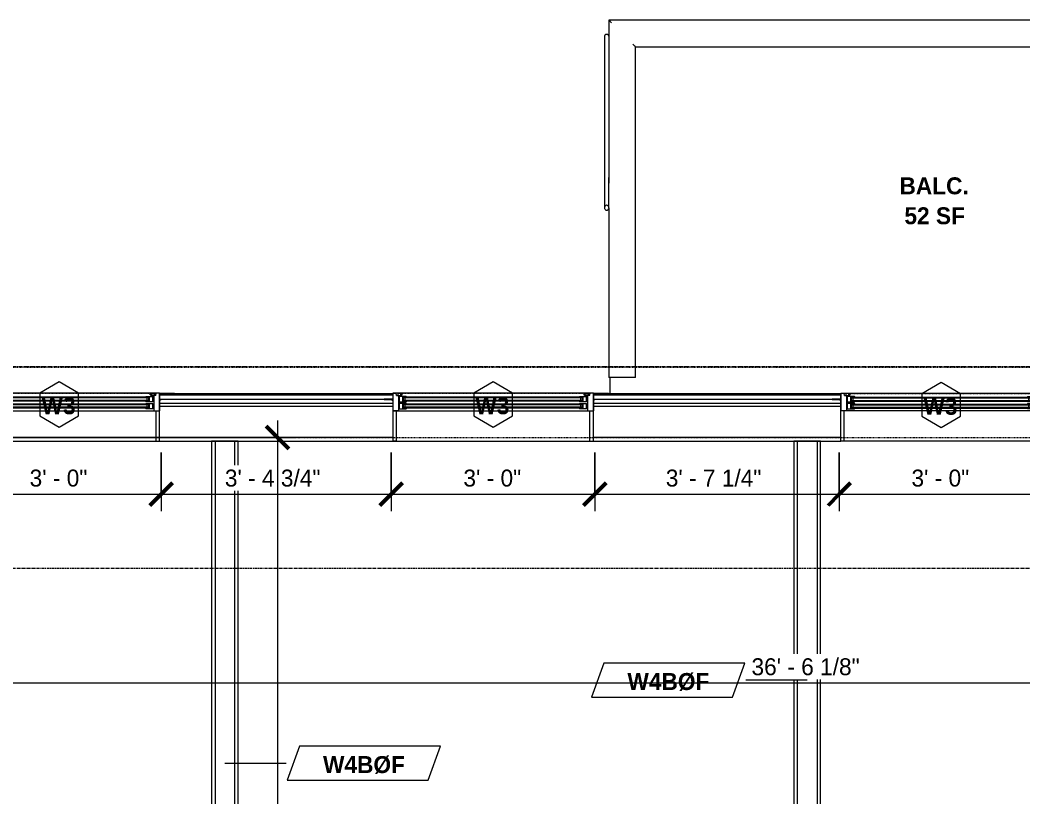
# Model space of a CAD drawing. Header units: inches. Extents: x -4058 to -1781, y 9814 to 12264.
# Drawn here: x -2434.9 to -2257.4, y 12046.8 to 12184.2 of the extents above; entities that cross this region are included whole.
import ezdxf

# ---------------------------------------------------------------- set-up
doc = ezdxf.new("R2010")
doc.units = ezdxf.units.IN
doc.header["$MEASUREMENT"] = 0
for name, pattern in [('Aligning Line 1_8_', [0.25, 0.125, -0.125]), ('Dash', [0.25, 0.125, -0.125]), ('Dash 3_32_', [0.1875, 0.09375, -0.09375]), ('Dash_2_', [0.25, 0.125, -0.125]), ('Grid Line 1_2_', [0.875, 0.5, -0.125, 0.125, -0.125])]:
    doc.linetypes.add(name, pattern=pattern)
for name, color, linetype, lineweight in [('0-1', 7, 'Continuous', 5), ('0-2', 7, 'Continuous', 9), ('A-ANNO-DIMS', 211, 'Continuous', 9), ('A-ANNO-DIMS-32', 211, 'Continuous', 9), ('A-AREA-IDEN', 2, 'Continuous', 9), ('A-DETL-1', 90, 'Dash 3_32_', 9), ('A-DETL-GENF-HDLN-1', 7, 'Dash', 9), ('A-DETL-GENF-HDLN-2', 1, 'Continuous', 18), ('A-FLOR-1', 7, 'Continuous', 9), ('A-FLOR-HRAL-1', 7, 'Continuous', 9), ('A-GLAZ', 151, 'Continuous', 18), ('A-GLAZ-1', 7, 'Continuous', 9), ('A-GLAZ-IDEN', 152, 'Continuous', 9), ('A-WALL-1', 7, 'Continuous', 9), ('A-WALL-2', 113, 'Continuous', 9), ('A-WALL-IDEN', 211, 'Continuous', 9), ('G-ANNO-SYMB', 111, 'Aligning Line 1_8_', 9), ('S-BEAM-1', 7, 'Continuous', 9), ('S-GRID-1', 1, 'Grid Line 1_2_', 9)]:
    doc.layers.add(name, color=color, linetype=linetype, lineweight=lineweight)
doc.layers.add('0-4', color=250, linetype='Dash_2_')
doc.styles.add('Century Gothic', font='ufonts.com_century-gothic.ttf', dxfattribs={"height": 3})
doc.styles.add('Century Gothic_B', font='GOTHICB.TTF', dxfattribs={"height": 3})
doc.dimstyles.new('THE_DIMENSION_STRING', dxfattribs={"dimscale": 12, "dimtxt": 3.132505, "dimasz": 0.333333, "dimexe": 0.25, "dimexo": 0.166667, "dimgap": 0.041667, "dimtad": 1, "dimdec": 4, "dimrnd": 0.0625, "dimzin": 3, "dimdsep": 46, "dimlunit": 4, "dimtxsty": 'Century Gothic', "dimblk1": 'OBLIQUE', "dimblk2": 'OBLIQUE', "dimsah": 1, "dimcen": 0.09, "dimdle": 0.25, "dimazin": 0, "dimtfac": 1, "dimtdec": 4, "dimtix": 1, "dimtmove": 0, "dimatfit": 3, "dimfxl": 1, "dimtvp": 1, "dimtfill": 1, "dimfrac": 2, "dimtolj": 1, "dimtzin": 0, "dimarcsym": 2})
doc.dimstyles.new('THE_DIMENSION_STRING_3', dxfattribs={"dimscale": 12, "dimtxt": 3.132505, "dimasz": 0.333333, "dimexe": 0.25, "dimexo": 0.166667, "dimgap": 0.041667, "dimtad": 1, "dimdec": 4, "dimrnd": 0.0625, "dimzin": 3, "dimdsep": 46, "dimlunit": 4, "dimtxsty": 'Century Gothic', "dimblk1": 'OBLIQUE', "dimblk2": 'OBLIQUE', "dimsah": 1, "dimcen": 0.09, "dimdle": 0.25, "dimazin": 0, "dimtfac": 1, "dimtdec": 4, "dimtix": 1, "dimtmove": 0, "dimatfit": 3, "dimfxl": 1, "dimtvp": 1, "dimtfill": 1, "dimfrac": 2, "dimtolj": 1, "dimtzin": 0, "dimarcsym": 2})
doc.dimstyles.new('THE_DIMENSION_STRING_4', dxfattribs={"dimscale": 12, "dimtxt": 3.132505, "dimasz": 0.333333, "dimexe": 0.25, "dimexo": 0.166667, "dimgap": 0.041667, "dimtad": 1, "dimdec": 4, "dimrnd": 0.0625, "dimzin": 3, "dimdsep": 46, "dimlunit": 4, "dimtxsty": 'Century Gothic', "dimblk1": 'OBLIQUE', "dimblk2": 'OBLIQUE', "dimsah": 1, "dimcen": 0.09, "dimdle": 0.25, "dimazin": 0, "dimtfac": 1, "dimtdec": 4, "dimtix": 1, "dimtmove": 0, "dimatfit": 3, "dimfxl": 1, "dimtvp": 1, "dimtfill": 1, "dimfrac": 2, "dimtolj": 1, "dimtzin": 0, "dimarcsym": 2})

# ---------------------------------------------------------------- blocks, each defined once
blk = doc.blocks.new('Window-Double_Hung-Marvin-Essential - ESDH3066 - 3rd floor-3357211-UNITS PLANS - 3RD FLOOR')
at = {"layer": 'A-DETL-GENF-HDLN-1'}
blk.add_line((16.1, 4.22), (-16.5, 4.22), dxfattribs=at)
at = {"layer": 'A-DETL-GENF-HDLN-2'}
for p, q in [((-17.75, 4.28), (-17.16, 4.28)), ((-17.75, 4.28), (-17.75, 1.19)), ((-17.08, 3.87), (-17.16, 4.28)), ((-17.08, 3.87), (-16.19, 3.87)), ((-16.85, 4.25), (-16.85, 3.87)), ((-16.3, 4.25), (-16.85, 4.25)), ((-16.38, 3.77), (-16.72, 3.77)), ((-16.72, 3.77), (-16.72, 1.19)), ((-15.34, 3.69), (-16.56, 3.69)), ((-16.56, 2.75), (-16.56, 3.69)), ((-16.38, 3.87), (-16.38, 3.77)), ((-16.3, 4.01), (-16.3, 4.25)), ((-16.18, 4.01), (-16.3, 4.01)), ((-16.19, 3.97), (-16.1, 3.97)), ((-16.19, 3.87), (-16.19, 3.97)), ((-16.18, 4.22), (-16.1, 4.22)), ((-16.18, 4.22), (-16.18, 4.01)), ((-16.1, 3.97), (-16.1, 4.22)), ((-15.94, 2.87), (-15.94, 3.59)), ((-15.94, 3.59), (-15.28, 3.59)), ((-15.84, 2.88), (-15.84, 3.57)), ((-15.34, 3.69), (-15.28, 3.63)), ((-15.28, 3.59), (-15.28, 3.63)), ((15.34, 3.69), (15.28, 3.63)), ((15.28, 3.59), (15.28, 3.63)), ((15.94, 3.59), (15.28, 3.59)), ((15.34, 3.69), (16.56, 3.69)), ((15.84, 2.88), (15.84, 3.57)), ((15.94, 2.87), (15.94, 3.59)), ((16.18, 4.22), (16.1, 4.22)), ((16.1, 3.97), (16.1, 4.22)), ((16.19, 3.97), (16.1, 3.97)), ((16.18, 4.22), (16.18, 4.01)), ((16.18, 4.01), (16.3, 4.01)), ((16.19, 3.87), (16.19, 3.97)), ((17.08, 3.87), (16.19, 3.87)), ((16.3, 4.01), (16.3, 4.25)), ((16.3, 4.25), (16.85, 4.25)), ((16.38, 3.87), (16.38, 3.77)), ((16.38, 3.77), (16.72, 3.77)), ((16.56, 2.75), (16.56, 3.69)), ((16.72, 3.77), (16.72, 1.19)), ((16.85, 4.25), (16.85, 3.87)), ((17.08, 3.87), (17.16, 4.28)), ((17.75, 4.28), (17.16, 4.28)), ((17.75, 4.28), (17.75, 1.19)), ((-19.25, 3.23), (-19.25, 3.19)), ((-17.75, 3.23), (-19.25, 3.23)), ((-19.25, 3.19), (-17.9, 3.19)), ((-17.9, 3.19), (-17.9, 3.08)), ((-17.9, 3.08), (-17.75, 3.08)), ((-16.56, 2.75), (-15.34, 2.75)), ((-15.34, 2.47), (-16.56, 2.47)), ((-16.56, 1.53), (-16.56, 2.47)), ((-15.28, 2.87), (-15.94, 2.87)), ((-15.94, 1.65), (-15.94, 2.37)), ((-15.94, 2.37), (-15.28, 2.37)), ((-15.84, 1.66), (-15.84, 2.35)), ((-15.54, 3.01), (-15.54, 3.45)), ((-15.54, 1.79), (-15.54, 2.23)), ((-15.34, 2.75), (-15.28, 2.81)), ((-15.34, 2.47), (-15.28, 2.41)), ((-15.28, 2.81), (-15.28, 2.87)), ((-15.28, 2.37), (-15.28, 2.41)), ((15.28, 2.81), (15.28, 2.87)), ((15.28, 2.87), (15.94, 2.87)), ((15.34, 2.75), (15.28, 2.81)), ((15.34, 2.47), (15.28, 2.41)), ((15.28, 2.37), (15.28, 2.41)), ((15.94, 2.37), (15.28, 2.37)), ((16.56, 2.75), (15.34, 2.75)), ((15.34, 2.47), (16.56, 2.47)), ((15.54, 3.01), (15.54, 3.45)), ((15.54, 1.79), (15.54, 2.23)), ((15.84, 1.66), (15.84, 2.35)), ((15.94, 1.65), (15.94, 2.37)), ((16.56, 1.53), (16.56, 2.47)), ((17.75, 3.23), (19.25, 3.23)), ((17.9, 3.08), (17.75, 3.08)), ((17.9, 3.19), (17.9, 3.08)), ((19.25, 3.19), (17.9, 3.19)), ((19.25, 3.23), (19.25, 3.19)), ((-16.72, 1.19), (-17.75, 1.19)), ((-17.13, 1.16), (-17.13, -4.19)), ((-16.56, 1.53), (-15.34, 1.53)), ((-15.28, 1.65), (-15.94, 1.65)), ((-15.34, 1.53), (-15.28, 1.59)), ((-15.28, 1.59), (-15.28, 1.65)), ((15.28, 1.59), (15.28, 1.65)), ((15.28, 1.65), (15.94, 1.65)), ((15.34, 1.53), (15.28, 1.59)), ((16.56, 1.53), (15.34, 1.53)), ((16.72, 1.19), (17.75, 1.19)), ((17.12, -4.19), (17.12, 1.16)), ((-17.13, -4.19), (-17.75, -4.19)), ((17.12, -4.19), (17.75, -4.19))]:
    blk.add_line(p, q, dxfattribs=at)
at = {"layer": 'A-GLAZ'}
for p, q in [((15.84, 3.57), (-15.84, 3.57)), ((15.84, 3.45), (-15.84, 3.45)), ((15.84, 3.01), (-15.84, 3.01)), ((15.84, 2.88), (-15.84, 2.88)), ((15.84, 2.35), (-15.84, 2.35)), ((15.84, 2.23), (-15.84, 2.23)), ((15.84, 1.79), (-15.84, 1.79)), ((15.84, 1.66), (-15.84, 1.66))]:
    blk.add_line(p, q, dxfattribs=at)
at = {"layer": 'A-GLAZ-1'}
for p, q in [((17.75, 4.28), (-17.75, 4.28)), ((-17.75, 4.28), (-17.75, 1.19)), ((17.75, 1.19), (17.75, 4.28)), ((20.4, 4.25), (17.75, 4.25)), ((17.75, 4.19), (20.4, 4.19)), ((20.4, 4.19), (20.4, 4.25)), ((-17.75, 1.19), (17.75, 1.19)), ((-17.75, 1.16), (-17.75, -4.19)), ((17.75, -4.19), (17.75, 1.16)), ((-17.75, -4.19), (17.75, -4.19))]:
    blk.add_line(p, q, dxfattribs=at)
blk = doc.blocks.new('Window-Double_Hung-Marvin-Essential - ESDH3066 - 3rd floor-3357212-UNITS PLANS - 3RD FLOOR')
at = {"layer": 'A-DETL-GENF-HDLN-1'}
blk.add_line((16.1, -4.22), (-16.5, -4.22), dxfattribs=at)
at = {"layer": 'A-DETL-GENF-HDLN-2'}
for p, q in [((-17.13, 4.19), (-17.75, 4.19)), ((-17.13, -1.16), (-17.13, 4.19)), ((17.12, 4.19), (17.75, 4.19)), ((17.12, 4.19), (17.12, -1.16)), ((-16.72, -1.19), (-17.75, -1.19)), ((-17.75, -4.28), (-17.75, -1.19)), ((-16.72, -3.77), (-16.72, -1.19)), ((-16.56, -1.53), (-15.34, -1.53)), ((-16.56, -1.53), (-16.56, -2.47)), ((-15.28, -1.65), (-15.94, -1.65)), ((-15.94, -1.65), (-15.94, -2.37)), ((-15.84, -1.66), (-15.84, -2.35)), ((-15.34, -1.53), (-15.28, -1.59)), ((-15.28, -1.59), (-15.28, -1.65)), ((15.34, -1.53), (15.28, -1.59)), ((15.28, -1.59), (15.28, -1.65)), ((15.28, -1.65), (15.94, -1.65)), ((16.56, -1.53), (15.34, -1.53)), ((15.84, -1.66), (15.84, -2.35)), ((15.94, -1.65), (15.94, -2.37)), ((16.56, -1.53), (16.56, -2.47)), ((16.72, -3.77), (16.72, -1.19)), ((16.72, -1.19), (17.75, -1.19)), ((17.75, -4.28), (17.75, -1.19)), ((-19.25, -3.23), (-19.25, -3.19)), ((-19.25, -3.19), (-17.9, -3.19)), ((-17.75, -3.23), (-19.25, -3.23)), ((-17.9, -3.19), (-17.9, -3.08)), ((-17.9, -3.08), (-17.75, -3.08)), ((-15.34, -2.47), (-16.56, -2.47)), ((-16.56, -2.75), (-15.34, -2.75)), ((-16.56, -2.75), (-16.56, -3.69)), ((-15.94, -2.37), (-15.28, -2.37)), ((-15.28, -2.87), (-15.94, -2.87)), ((-15.94, -2.87), (-15.94, -3.59)), ((-15.84, -2.88), (-15.84, -3.57)), ((-15.54, -1.79), (-15.54, -2.23)), ((-15.54, -3.01), (-15.54, -3.45)), ((-15.34, -2.47), (-15.28, -2.41)), ((-15.34, -2.75), (-15.28, -2.81)), ((-15.28, -2.37), (-15.28, -2.41)), ((-15.28, -2.81), (-15.28, -2.87)), ((15.28, -2.37), (15.28, -2.41)), ((15.94, -2.37), (15.28, -2.37)), ((15.34, -2.47), (15.28, -2.41)), ((15.34, -2.75), (15.28, -2.81)), ((15.28, -2.81), (15.28, -2.87)), ((15.28, -2.87), (15.94, -2.87)), ((15.34, -2.47), (16.56, -2.47)), ((16.56, -2.75), (15.34, -2.75)), ((15.54, -1.79), (15.54, -2.23)), ((15.54, -3.01), (15.54, -3.45)), ((15.84, -2.88), (15.84, -3.57)), ((15.94, -2.87), (15.94, -3.59)), ((16.56, -2.75), (16.56, -3.69)), ((17.9, -3.08), (17.75, -3.08)), ((17.75, -3.23), (19.25, -3.23)), ((17.9, -3.19), (17.9, -3.08)), ((19.25, -3.19), (17.9, -3.19)), ((19.25, -3.23), (19.25, -3.19)), ((-17.75, -4.28), (-17.16, -4.28)), ((-17.08, -3.87), (-17.16, -4.28)), ((-17.08, -3.87), (-16.19, -3.87)), ((-16.85, -4.25), (-16.85, -3.87)), ((-16.3, -4.25), (-16.85, -4.25)), ((-16.38, -3.77), (-16.72, -3.77)), ((-15.34, -3.69), (-16.56, -3.69)), ((-16.38, -3.87), (-16.38, -3.77)), ((-16.18, -4.01), (-16.3, -4.01)), ((-16.3, -4.01), (-16.3, -4.25)), ((-16.19, -3.87), (-16.19, -3.97)), ((-16.19, -3.97), (-16.1, -3.97)), ((-16.18, -4.22), (-16.18, -4.01)), ((-16.18, -4.22), (-16.1, -4.22)), ((-16.1, -3.97), (-16.1, -4.22)), ((-15.94, -3.59), (-15.28, -3.59)), ((-15.34, -3.69), (-15.28, -3.63)), ((-15.28, -3.59), (-15.28, -3.63)), ((15.28, -3.59), (15.28, -3.63)), ((15.94, -3.59), (15.28, -3.59)), ((15.34, -3.69), (15.28, -3.63)), ((15.34, -3.69), (16.56, -3.69)), ((16.19, -3.97), (16.1, -3.97)), ((16.1, -3.97), (16.1, -4.22)), ((16.18, -4.22), (16.1, -4.22)), ((16.18, -4.22), (16.18, -4.01)), ((16.18, -4.01), (16.3, -4.01)), ((17.08, -3.87), (16.19, -3.87)), ((16.19, -3.87), (16.19, -3.97)), ((16.3, -4.01), (16.3, -4.25)), ((16.3, -4.25), (16.85, -4.25)), ((16.38, -3.87), (16.38, -3.77)), ((16.38, -3.77), (16.72, -3.77)), ((16.85, -4.25), (16.85, -3.87)), ((17.08, -3.87), (17.16, -4.28)), ((17.75, -4.28), (17.16, -4.28))]:
    blk.add_line(p, q, dxfattribs=at)
at = {"layer": 'A-GLAZ'}
for p, q in [((15.84, -1.66), (-15.84, -1.66)), ((15.84, -1.79), (-15.84, -1.79)), ((15.84, -2.23), (-15.84, -2.23)), ((15.84, -2.35), (-15.84, -2.35)), ((15.84, -2.88), (-15.84, -2.88)), ((15.84, -3.01), (-15.84, -3.01)), ((15.84, -3.45), (-15.84, -3.45)), ((15.84, -3.57), (-15.84, -3.57))]:
    blk.add_line(p, q, dxfattribs=at)
at = {"layer": 'A-GLAZ-1'}
for p, q in [((-17.75, 4.19), (17.75, 4.19)), ((-17.75, -1.16), (-17.75, 4.19)), ((17.75, 4.19), (17.75, -1.16)), ((-17.75, -1.19), (17.75, -1.19)), ((-17.75, -4.28), (-17.75, -1.19)), ((17.75, -1.19), (17.75, -4.28)), ((17.75, -4.28), (-17.75, -4.28)), ((17.75, -4.19), (20.4, -4.19)), ((20.4, -4.25), (17.75, -4.25)), ((20.4, -4.19), (20.4, -4.25))]:
    blk.add_line(p, q, dxfattribs=at)
blk = doc.blocks.new('Railing - Baluster_01-2700443-UNITS PLANS - 3RD FLOOR')
at = {"layer": 'A-FLOR-HRAL-1'}
for p, q in [((-0.59, 1.18), (0.59, 1.18)), ((-0.59, 0.59), (-0.59, 1.18)), ((0.59, 1.18), (0.59, 0.59))]:
    blk.add_line(p, q, dxfattribs=at)
blk = doc.blocks.new('Railing - Railing-3378167-UNITS PLANS - 3RD FLOOR')
at = {"layer": 'A-FLOR-HRAL-1'}
for p, q in [((-2216.67, 12184.2), (-2330.72, 12184.2)), ((-2330.72, 12184.2), (-2330.72, 12155.33)), ((-2216.67, 12120.95), (-2216.67, 12184.2)), ((-2326, 12179.48), (-2221.4, 12179.48)), ((-2326, 12120.95), (-2326, 12179.48)), ((-2221.4, 12179.48), (-2221.4, 12120.95)), ((-2330.72, 12151), (-2330.72, 12120.95)), ((-2330.25, 12120.95), (-2330.72, 12120.95)), ((-2326.47, 12120.95), (-2330.25, 12120.95)), ((-2326, 12120.95), (-2326.47, 12120.95)), ((-2220.92, 12120.95), (-2221.4, 12120.95)), ((-2217.14, 12120.95), (-2220.92, 12120.95)), ((-2216.67, 12120.95), (-2217.14, 12120.95))]:
    blk.add_line(p, q, dxfattribs=at)
for points, knots in [([(-2330.72, 12184.2), (-2330.72, 12184.2), (-2330.71, 12184.19), (-2330.69, 12184.17), (-2330.66, 12184.14), (-2330.63, 12184.11), (-2330.6, 12184.08), (-2330.57, 12184.06), (-2330.54, 12184.02), (-2330.49, 12183.97), (-2330.46, 12183.94), (-2330.42, 12183.9), (-2330.35, 12183.83), (-2330.29, 12183.77), (-2330.25, 12183.73)], [0, 0, 0, 0, 0.166667, 0.25, 0.333333, 0.416667, 0.458333, 0.5, 0.583333, 0.666667, 0.708333, 0.75, 0.833333, 1, 1, 1, 1]), ([(-2216.67, 12184.2), (-2216.67, 12184.2), (-2216.68, 12184.19), (-2216.71, 12184.17), (-2216.73, 12184.14), (-2216.76, 12184.11), (-2216.79, 12184.08), (-2216.82, 12184.06), (-2216.85, 12184.02), (-2216.9, 12183.97), (-2216.93, 12183.94), (-2216.97, 12183.9), (-2217.04, 12183.83), (-2217.1, 12183.77), (-2217.14, 12183.73)], [0, 0, 0, 0, 0.166667, 0.25, 0.333333, 0.416667, 0.458333, 0.5, 0.583333, 0.666667, 0.708333, 0.75, 0.833333, 1, 1, 1, 1]), ([(-2326.47, 12179.95), (-2326.43, 12179.91), (-2326.37, 12179.85), (-2326.29, 12179.77), (-2326.24, 12179.72), (-2326.21, 12179.69), (-2326.17, 12179.65), (-2326.14, 12179.62), (-2326.11, 12179.59), (-2326.09, 12179.57), (-2326.06, 12179.54), (-2326.03, 12179.51), (-2326, 12179.49), (-2326, 12179.48), (-2326, 12179.48)], [0, 0, 0, 0, 0.166667, 0.25, 0.333333, 0.375, 0.416667, 0.5, 0.541667, 0.583333, 0.666667, 0.75, 0.833333, 1, 1, 1, 1]), ([(-2220.92, 12179.95), (-2220.96, 12179.91), (-2221.03, 12179.85), (-2221.1, 12179.77), (-2221.15, 12179.72), (-2221.19, 12179.69), (-2221.22, 12179.65), (-2221.25, 12179.62), (-2221.28, 12179.59), (-2221.3, 12179.57), (-2221.33, 12179.54), (-2221.36, 12179.51), (-2221.39, 12179.49), (-2221.4, 12179.48), (-2221.4, 12179.48)], [0, 0, 0, 0, 0.166667, 0.25, 0.333333, 0.375, 0.416667, 0.5, 0.541667, 0.583333, 0.666667, 0.75, 0.833333, 1, 1, 1, 1])]:
    blk.add_open_spline(points, degree=3, knots=knots, dxfattribs=at)
at = {"rotation": 180}
blk.add_blockref('Railing - Baluster_01-2700443-UNITS PLANS - 3RD FLOOR', (-2219.03, 12121.54), dxfattribs=at)
blk = doc.blocks.new('Walls 88 - Walls 1-3374262-UNITS PLANS - 3RD FLOOR')
at = {"layer": 'S-BEAM-1'}
for p, q in [((-2331.47, 12181.35), (-2331.47, 12151)), ((-2330.72, 12151), (-2330.72, 12156.33))]:
    blk.add_line(p, q, dxfattribs=at)
at = {"layer": 'S-BEAM-1', "flags": 128}
for points in [[(-2330.72, 12151), (-2330.73, 12151.1), (-2330.76, 12151.2), (-2330.81, 12151.29), (-2330.88, 12151.36), (-2330.96, 12151.41), (-2331.05, 12151.44), (-2331.14, 12151.44), (-2331.23, 12151.41), (-2331.31, 12151.36), (-2331.38, 12151.29), (-2331.43, 12151.2), (-2331.46, 12151.1), (-2331.47, 12151)], [(-2331.47, 12151), (-2331.46, 12150.89), (-2331.43, 12150.79), (-2331.38, 12150.71), (-2331.31, 12150.64), (-2331.23, 12150.59), (-2331.14, 12150.56), (-2331.05, 12150.56), (-2330.96, 12150.59), (-2330.88, 12150.64), (-2330.81, 12150.71), (-2330.76, 12150.79), (-2330.73, 12150.89), (-2330.72, 12151)]]:
    blk.add_lwpolyline(points, dxfattribs=at)
at = {"layer": 'S-BEAM-1'}
blk.add_ellipse((-2331.1, 12181.35), major_axis=(0.375, 0), ratio=0.850805, start_param=0, end_param=3.141593, dxfattribs=at)
blk = doc.blocks.new('CTR - 1st Phase - Shell_rvt-1-UNITS PLANS - 3RD FLOOR')
at = {"layer": 'A-FLOR-1'}
blk.add_line((-2330.53, 12120.95), (-2330.53, 12118.09), dxfattribs=at)
at = {"layer": 'A-WALL-1'}
for p, q in [((-2368.94, 12117.84), (-2410.17, 12117.84)), ((-2368.94, 12118.09), (-2407.52, 12118.09)), ((-2289.68, 12117.84), (-2333.44, 12117.84)), ((-2292.32, 12118.09), (-2330.79, 12118.09)), ((-2368.94, 12117.09), (-2410.17, 12117.09)), ((-2368.94, 12116.34), (-2410.17, 12116.34)), ((-2368.94, 12115.84), (-2410.17, 12115.84)), ((-2289.68, 12117.09), (-2333.44, 12117.09)), ((-2289.68, 12116.34), (-2333.44, 12116.34)), ((-2289.68, 12115.84), (-2333.44, 12115.84)), ((-2410.17, 12115.09), (-2410.17, 12115.06)), ((-2368.94, 12115.06), (-2368.94, 12115.09)), ((-2333.44, 12115.09), (-2333.44, 12115.06)), ((-2289.68, 12115.06), (-2289.68, 12115.09)), ((-2368.94, 12110.34), (-2410.17, 12110.34)), ((-2289.68, 12110.34), (-2333.44, 12110.34)), ((-2410.17, 12109.71), (-2368.94, 12109.71)), ((-2333.44, 12109.71), (-2289.68, 12109.71))]:
    blk.add_line(p, q, dxfattribs=at)
at = {"layer": '0-2'}
for name, p in [('Railing - Railing-3378167-UNITS PLANS - 3RD FLOOR', (0, 0)), ('Walls 88 - Walls 1-3374262-UNITS PLANS - 3RD FLOOR', (0, 0)), ('Window-Double_Hung-Marvin-Essential - ESDH3066 - 3rd floor-3357211-UNITS PLANS - 3RD FLOOR', (-2427.92, 12113.9)), ('Window-Double_Hung-Marvin-Essential - ESDH3066 - 3rd floor-3357211-UNITS PLANS - 3RD FLOOR', (-2351.19, 12113.9))]:
    blk.add_blockref(name, p, dxfattribs=at)
at = {"layer": '0-2', "rotation": 180}
blk.add_blockref('Window-Double_Hung-Marvin-Essential - ESDH3066 - 3rd floor-3357212-UNITS PLANS - 3RD FLOOR', (-2271.93, 12113.9), dxfattribs=at)
blk = doc.blocks.new('DIMBLOCK202-UNITS PLANS - 3RD FLOOR')
at = {"layer": 'A-ANNO-DIMS-32'}
for p, q in [((-2445.92, 12107.71), (-2445.92, 12097.33)), ((-2445.92, 12100.33), (-2445.92, 12107.71)), ((-2409.92, 12107.71), (-2409.92, 12097.33)), ((-2409.92, 12100.33), (-2409.92, 12107.71)), ((-2445.92, 12100.33), (-2409.92, 12100.33))]:
    blk.add_line(p, q, dxfattribs=at)
at = {"layer": 'A-ANNO-DIMS-32', "lineweight": 50}
for p, q in [((-2445.92, 12100.33), (-2443.92, 12102.33)), ((-2409.92, 12100.33), (-2407.92, 12102.33)), ((-2445.92, 12100.33), (-2447.92, 12098.33)), ((-2409.92, 12100.33), (-2411.92, 12098.33))]:
    blk.add_line(p, q, dxfattribs=at)
at = {"layer": 'A-ANNO-DIMS-32', "color": 0, "insert": (-2433.17, 12104.67), "char_height": 3, "width": 12.5897, "attachment_point": 1, "line_spacing_factor": 0.984502, "style": 'Century Gothic', "bg_fill": 3, "box_fill_scale": 1.25, "bg_fill_color": 256, "bg_fill_true_color": 13158600, "bg_fill_transparency": 0}
blk.add_mtext('3\' - 0"', dxfattribs=at)
blk = doc.blocks.new('_Oblique')
at = {"color": 0, "linetype": 'ByBlock', "lineweight": -2}
blk.add_line((-0.5, -0.5), (0.5, 0.5), dxfattribs=at)
blk = doc.blocks.new('DIMBLOCK203-UNITS PLANS - 3RD FLOOR')
at = {"layer": 'A-ANNO-DIMS-32'}
for p, q in [((-2409.92, 12107.71), (-2409.92, 12097.33)), ((-2409.92, 12100.33), (-2409.92, 12107.71)), ((-2369.19, 12107.71), (-2369.19, 12097.33)), ((-2369.19, 12100.33), (-2369.19, 12107.71)), ((-2409.92, 12100.33), (-2369.19, 12100.33))]:
    blk.add_line(p, q, dxfattribs=at)
at = {"layer": 'A-ANNO-DIMS-32', "lineweight": 50}
for p, q in [((-2409.92, 12100.33), (-2407.92, 12102.33)), ((-2369.19, 12100.33), (-2367.19, 12102.33)), ((-2409.92, 12100.33), (-2411.92, 12098.33)), ((-2369.19, 12100.33), (-2371.19, 12098.33))]:
    blk.add_line(p, q, dxfattribs=at)
at = {"layer": 'A-ANNO-DIMS-32', "color": 0, "insert": (-2398.63, 12104.67), "char_height": 3, "width": 21.7784, "attachment_point": 1, "line_spacing_factor": 0.984502, "style": 'Century Gothic', "bg_fill": 3, "box_fill_scale": 1.25, "bg_fill_color": 256, "bg_fill_true_color": 13158600, "bg_fill_transparency": 0}
blk.add_mtext('3\' - 4 3/4"', dxfattribs=at)
blk = doc.blocks.new('DIMBLOCK204-UNITS PLANS - 3RD FLOOR')
at = {"layer": 'A-ANNO-DIMS-32'}
for p, q in [((-2369.19, 12107.71), (-2369.19, 12097.33)), ((-2369.19, 12100.33), (-2369.19, 12107.71)), ((-2333.19, 12107.71), (-2333.19, 12097.33)), ((-2333.19, 12100.33), (-2333.19, 12107.71)), ((-2369.19, 12100.33), (-2333.19, 12100.33))]:
    blk.add_line(p, q, dxfattribs=at)
at = {"layer": 'A-ANNO-DIMS-32', "lineweight": 50}
for p, q in [((-2369.19, 12100.33), (-2367.19, 12102.33)), ((-2333.19, 12100.33), (-2331.19, 12102.33)), ((-2369.19, 12100.33), (-2371.19, 12098.33)), ((-2333.19, 12100.33), (-2335.19, 12098.33))]:
    blk.add_line(p, q, dxfattribs=at)
at = {"layer": 'A-ANNO-DIMS-32', "color": 0, "insert": (-2356.43, 12104.67), "char_height": 3, "width": 12.5897, "attachment_point": 1, "line_spacing_factor": 0.984502, "style": 'Century Gothic', "bg_fill": 3, "box_fill_scale": 1.25, "bg_fill_color": 256, "bg_fill_true_color": 13158600, "bg_fill_transparency": 0}
blk.add_mtext('3\' - 0"', dxfattribs=at)
blk = doc.blocks.new('DIMBLOCK205-UNITS PLANS - 3RD FLOOR')
at = {"layer": 'A-ANNO-DIMS-32'}
for p, q in [((-2333.19, 12107.71), (-2333.19, 12097.33)), ((-2333.19, 12100.33), (-2333.19, 12107.71)), ((-2289.93, 12107.71), (-2289.93, 12097.33)), ((-2289.93, 12100.33), (-2289.93, 12107.71)), ((-2333.19, 12100.33), (-2289.93, 12100.33))]:
    blk.add_line(p, q, dxfattribs=at)
at = {"layer": 'A-ANNO-DIMS-32', "lineweight": 50}
for p, q in [((-2333.19, 12100.33), (-2331.19, 12102.33)), ((-2289.93, 12100.33), (-2287.93, 12102.33)), ((-2333.19, 12100.33), (-2335.19, 12098.33)), ((-2289.93, 12100.33), (-2291.93, 12098.33))]:
    blk.add_line(p, q, dxfattribs=at)
at = {"layer": 'A-ANNO-DIMS-32', "color": 0, "insert": (-2320.63, 12104.67), "char_height": 3, "width": 21.7784, "attachment_point": 1, "line_spacing_factor": 0.984502, "style": 'Century Gothic', "bg_fill": 3, "box_fill_scale": 1.25, "bg_fill_color": 256, "bg_fill_true_color": 13158600, "bg_fill_transparency": 0}
blk.add_mtext('3\' - 7 1/4"', dxfattribs=at)
blk = doc.blocks.new('DIMBLOCK206-UNITS PLANS - 3RD FLOOR')
at = {"layer": 'A-ANNO-DIMS-32'}
for p, q in [((-2289.93, 12107.71), (-2289.93, 12097.33)), ((-2289.93, 12100.33), (-2289.93, 12107.71)), ((-2253.92, 12107.71), (-2253.92, 12097.33)), ((-2253.92, 12100.33), (-2253.92, 12107.71)), ((-2289.93, 12100.33), (-2253.92, 12100.33))]:
    blk.add_line(p, q, dxfattribs=at)
at = {"layer": 'A-ANNO-DIMS-32', "lineweight": 50}
for p, q in [((-2289.93, 12100.33), (-2287.93, 12102.33)), ((-2253.92, 12100.33), (-2251.92, 12102.33)), ((-2289.93, 12100.33), (-2291.93, 12098.33)), ((-2253.92, 12100.33), (-2255.92, 12098.33))]:
    blk.add_line(p, q, dxfattribs=at)
at = {"layer": 'A-ANNO-DIMS-32', "color": 0, "insert": (-2277.17, 12104.67), "char_height": 3, "width": 12.5897, "attachment_point": 1, "line_spacing_factor": 0.984502, "style": 'Century Gothic', "bg_fill": 3, "box_fill_scale": 1.25, "bg_fill_color": 256, "bg_fill_true_color": 13158600, "bg_fill_transparency": 0}
blk.add_mtext('3\' - 0"', dxfattribs=at)
blk = doc.blocks.new('DIMBLOCK566-UNITS PLANS - 3RD FLOOR')
at = {"layer": 'A-ANNO-DIMS-32'}
for p, q in [((-2514.29, 12083.5), (-2514.29, 12063.94)), ((-2514.29, 12066.94), (-2514.29, 12083.5)), ((-2076.17, 12067.77), (-2076.17, 12063.94)), ((-2076.17, 12066.94), (-2076.17, 12067.77)), ((-2514.29, 12066.94), (-2076.17, 12066.94))]:
    blk.add_line(p, q, dxfattribs=at)
at = {"layer": 'A-ANNO-DIMS-32', "lineweight": 50}
for p, q in [((-2514.29, 12066.94), (-2512.29, 12068.94)), ((-2076.17, 12066.94), (-2074.17, 12068.94)), ((-2514.29, 12066.94), (-2516.29, 12064.94)), ((-2076.17, 12066.94), (-2078.17, 12064.94))]:
    blk.add_line(p, q, dxfattribs=at)
at = {"layer": 'A-ANNO-DIMS-32', "color": 0, "insert": (-2305.47, 12071.29), "char_height": 3, "width": 24.5827, "attachment_point": 1, "line_spacing_factor": 0.984502, "style": 'Century Gothic', "bg_fill": 3, "box_fill_scale": 1.25, "bg_fill_color": 256, "bg_fill_true_color": 13158600, "bg_fill_transparency": 0}
blk.add_mtext('36\' - 6 1/8"', dxfattribs=at)
blk = doc.blocks.new('Window Tag - ONE-4156801-UNITS PLANS - 3RD FLOOR')
at = {"layer": 'A-GLAZ-IDEN'}
for p, q in [((0, 0.125), (-0.1071, 0.0619)), ((0.107, 0.062), (0, 0.125)), ((-0.1071, 0.0619), (-0.1071, -0.0619)), ((0.107, -0.0624), (0.107, 0.062)), ((-0.1071, -0.0619), (0, -0.125)), ((0, -0.125), (0.107, -0.0624))]:
    blk.add_line(p, q, dxfattribs=at)
blk = doc.blocks.new('Wall Tag - Arch Wall-3956453-UNITS PLANS - 3RD FLOOR')
at = {"layer": 'A-WALL-IDEN'}
for p, q in [((-0.3561, 0.0937), (-0.4244, -0.0937)), ((0.4244, 0.0937), (-0.3561, 0.0937)), ((0.3561, -0.0937), (0.4244, 0.0937)), ((-0.4244, -0.0937), (0.3561, -0.0937))]:
    blk.add_line(p, q, dxfattribs=at)
blk = doc.blocks.new('DIMBLOCK1000-UNITS PLANS - 3RD FLOOR')
at = {"layer": 'A-ANNO-DIMS-32', "lineweight": 50}
for p, q in [((-2389.3, 12110.34), (-2391.3, 12112.34)), ((-2389.3, 12110.34), (-2387.3, 12108.34)), ((-2389.3, 11961.11), (-2391.3, 11963.11)), ((-2389.3, 11961.11), (-2387.3, 11959.11))]:
    blk.add_line(p, q, dxfattribs=at)
at = {"layer": 'A-ANNO-DIMS-32'}
for p, q in [((-2389.3, 12113.34), (-2389.3, 11958.11)), ((-2610.05, 12110.34), (-2386.3, 12110.34)), ((-2389.3, 12110.34), (-2610.05, 12110.34)), ((-2393.75, 11961.11), (-2386.3, 11961.11)), ((-2389.3, 11961.11), (-2393.75, 11961.11))]:
    blk.add_line(p, q, dxfattribs=at)
at = {"layer": 'A-ANNO-DIMS-32', "color": 0, "insert": (-2393.65, 12025.48), "char_height": 3, "width": 24.5827, "attachment_point": 1, "rotation": 90, "line_spacing_factor": 0.984502, "style": 'Century Gothic', "bg_fill": 3, "box_fill_scale": 1.25, "bg_fill_color": 256, "bg_fill_true_color": 13158600, "bg_fill_transparency": 0}
blk.add_mtext('12\' - 5 1/4"', dxfattribs=at)

msp = doc.modelspace()

# ---------------------------------------------------------------- linework, layer by layer
at = {"layer": '0-4'}
msp.add_line((-3043.10454, 12122.87596), (-1939.7738, 12122.87596), dxfattribs=at)
at = {"layer": 'A-DETL-1'}
msp.add_line((-2510.66335, 12110.3394), (-2082.66335, 12110.3394), dxfattribs=at)
at = {"layer": 'A-WALL-2'}
for p, q in [((-2396.24874, 12109.7144), (-2400.99874, 12109.7144)), ((-2400.99874, 12109.7144), (-2400.99874, 11978.1144)), ((-2400.37374, 12109.7144), (-2400.37374, 11978.7394)), ((-2396.87374, 11978.7394), (-2396.87374, 12109.7144)), ((-2396.24874, 11978.1144), (-2396.24874, 12109.7144)), ((-2293.24874, 12109.7144), (-2297.99874, 12109.7144)), ((-2297.99874, 12109.7144), (-2297.99874, 11988.52421)), ((-2297.37374, 12109.7144), (-2297.37374, 11988.52421)), ((-2293.87374, 12109.7144), (-2293.87374, 11988.52421)), ((-2293.24874, 11988.52421), (-2293.24874, 12109.7144))]:
    msp.add_line(p, q, dxfattribs=at)
at = {"layer": 'A-WALL-IDEN'}
msp.add_line((-2398.62374, 12052.73176), (-2387.78058, 12052.73176), dxfattribs=at)
at = {"layer": 'G-ANNO-SYMB'}
msp.add_line((-1939.7738, 12122.87596), (-3043.10454, 12122.87596), dxfattribs=at)

# ---------------------------------------------------------------- block references
at = {"layer": '0-1'}
msp.add_blockref('CTR - 1st Phase - Shell_rvt-1-UNITS PLANS - 3RD FLOOR', (0, 0), dxfattribs=at)
at = {"layer": 'A-GLAZ-IDEN', "xscale": 31.99999999999999, "yscale": 31.99999999999999, "zscale": 31.99999999999999}
for p in [(-2427.92217, 12116.18368), (-2351.18624, 12116.18368), (-2271.9253, 12116.0894)]:
    msp.add_blockref('Window Tag - ONE-4156801-UNITS PLANS - 3RD FLOOR', p, dxfattribs=at)
at = {"layer": 'A-WALL-IDEN', "xscale": 31.99999999999999, "yscale": 31.99999999999999, "zscale": 31.99999999999999}
msp.add_blockref('Wall Tag - Arch Wall-3956453-UNITS PLANS - 3RD FLOOR', (-2374.04888, 12052.73176), dxfattribs=at)

# ---------------------------------------------------------------- texts
at = {"layer": 'A-AREA-IDEN', "char_height": 3, "attachment_point": 1, "style": 'Century Gothic_B'}
for s, insert, width in [('BALC.', (-2279.29001, 12156.3746), 14.544), ('52 SF', (-2278.41442, 12151.07747), 12.423)]:
    msp.add_mtext(s, dxfattribs=dict(at, insert=insert, width=width))
at = {"layer": 'A-GLAZ-IDEN', "char_height": 3, "width": 7.575, "attachment_point": 1, "style": 'Century Gothic_B'}
for insert in [(-2431.05891, 12117.46743), (-2354.32298, 12117.46743), (-2275.06204, 12117.37314)]:
    msp.add_mtext('W3', dxfattribs=dict(at, insert=insert))
at = {"layer": 'A-WALL-IDEN', "insert": (-2381.2648, 12053.97929), "char_height": 3, "width": 17.372, "attachment_point": 1, "style": 'Century Gothic_B'}
msp.add_mtext('W4BØF', dxfattribs=at)

# ---------------------------------------------------------------- next in the draw order: dimensions: what is measured, and where the dimension line sits
at = {"layer": 'A-ANNO-DIMS'}
for base, p1, p2, dimstyle, override, picture, middle in [((-2409.92217, 12100.32681), (-2445.92217, 12109.7144), (-2409.92217, 12109.7144), 'THE_DIMENSION_STRING', {"dimpost": '<>', "dimfxl": 36}, 'DIMBLOCK202-UNITS PLANS - 3RD FLOOR', (-2427.92217, 12102.40227)), ((-2076.17374, 12066.94179), (-2514.28624, 12085.5019), (-2076.17374, 12069.77021), 'THE_DIMENSION_STRING_3', {"dimpost": '<>', "dimfxl": 438.394855}, 'DIMBLOCK566-UNITS PLANS - 3RD FLOOR', (-2295.22999, 12069.18346))]:
    dim = msp.add_linear_dim(base=base, p1=p1, p2=p2, dimstyle=dimstyle, override=override, dxfattribs=at)
    dim.commit()
    dim.dimension.update_dxf_attribs({"geometry": picture, "text_midpoint": middle})

# ---------------------------------------------------------------- next in the draw order: linework, layer by layer
at = {"layer": 'A-WALL-IDEN'}
msp.add_line((-2295.62374, 12067.42749), (-2306.46689, 12067.42749), dxfattribs=at)

# ---------------------------------------------------------------- next in the draw order: block references
at = {"layer": 'A-WALL-IDEN', "xscale": 31.99999999999999, "yscale": 31.99999999999999, "zscale": 31.99999999999999}
msp.add_blockref('Wall Tag - Arch Wall-3956453-UNITS PLANS - 3RD FLOOR', (-2320.1986, 12067.42749), dxfattribs=at)

# ---------------------------------------------------------------- next in the draw order: texts
at = {"layer": 'A-WALL-IDEN', "insert": (-2327.41452, 12068.67502), "char_height": 3, "width": 17.372, "attachment_point": 1, "style": 'Century Gothic_B'}
msp.add_mtext('W4BØF', dxfattribs=at)

# ---------------------------------------------------------------- next in the draw order: dimensions: what is measured, and where the dimension line sits
at = {"layer": 'A-ANNO-DIMS'}
dim = msp.add_linear_dim(base=(-2369.18624, 12100.32681), p1=(-2409.92217, 12109.7144), p2=(-2369.18624, 12109.7144), dimstyle='THE_DIMENSION_STRING', override={"dimpost": '<>', "dimfxl": 40.735938}, dxfattribs=at)
dim.commit()
dim.dimension.update_dxf_attribs({"geometry": 'DIMBLOCK203-UNITS PLANS - 3RD FLOOR', "text_midpoint": (-2389.55421, 12102.56849)})

# ---------------------------------------------------------------- next in the draw order: dimensions: what is measured, and where the dimension line sits
dim = msp.add_linear_dim(base=(-2389.3049, 11961.1144), p1=(-2608.04918, 12110.3394), p2=(-2395.74874, 11961.1144), angle=90, dimstyle='THE_DIMENSION_STRING_4', override={"dimpost": '<>', "dimfxl": 259.49871}, dxfattribs=at)
dim.commit()
dim.dimension.update_dxf_attribs({"geometry": 'DIMBLOCK1000-UNITS PLANS - 3RD FLOOR', "text_midpoint": (-2391.54657, 12035.7269)})
dim = msp.add_linear_dim(base=(-2333.18624, 12100.32681), p1=(-2369.18624, 12109.7144), p2=(-2333.18624, 12109.7144), dimstyle='THE_DIMENSION_STRING', override={"dimpost": '<>', "dimfxl": 36}, dxfattribs=at)
dim.commit()
dim.dimension.update_dxf_attribs({"geometry": 'DIMBLOCK204-UNITS PLANS - 3RD FLOOR', "text_midpoint": (-2351.18624, 12102.40227)})

# ---------------------------------------------------------------- next in the draw order: linework, layer by layer
at = {"layer": 'S-GRID-1'}
msp.add_line((-1781.27288, 12087.1894), (-4041.7795, 12087.1894), dxfattribs=at)

# ---------------------------------------------------------------- next in the draw order: dimensions: what is measured, and where the dimension line sits
at = {"layer": 'A-ANNO-DIMS'}
dim = msp.add_linear_dim(base=(-2289.9253, 12100.32681), p1=(-2333.18624, 12109.7144), p2=(-2289.9253, 12109.7144), dimstyle='THE_DIMENSION_STRING', override={"dimpost": '<>', "dimfxl": 43.260937}, dxfattribs=at)
dim.commit()
dim.dimension.update_dxf_attribs({"geometry": 'DIMBLOCK205-UNITS PLANS - 3RD FLOOR', "text_midpoint": (-2311.55577, 12102.56849)})

# ---------------------------------------------------------------- next in the draw order: dimensions: what is measured, and where the dimension line sits
dim = msp.add_linear_dim(base=(-2253.92217, 12100.32681), p1=(-2289.9253, 12109.7144), p2=(-2253.92217, 12109.7144), dimstyle='THE_DIMENSION_STRING', override={"dimpost": '<>', "dimfxl": 36.003125}, dxfattribs=at)
dim.commit()
dim.dimension.update_dxf_attribs({"geometry": 'DIMBLOCK206-UNITS PLANS - 3RD FLOOR', "text_midpoint": (-2271.92374, 12102.40227)})

doc.saveas('drawing.dxf')
